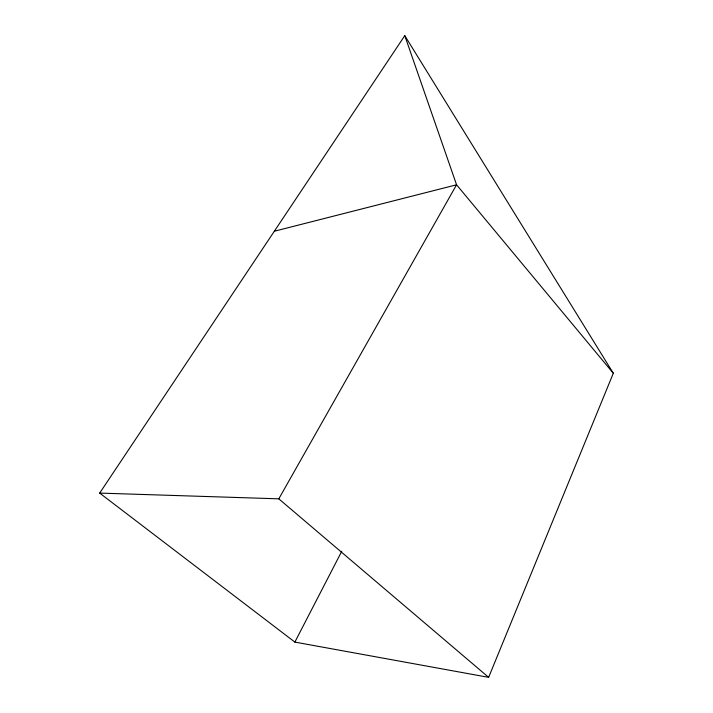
<?xml version="1.0" encoding="UTF-8"?>
<svg xmlns="http://www.w3.org/2000/svg" width="713" height="713" viewBox="0 0 713 713"><rect width="100%" height="100%" fill="white"/><g stroke="black" fill="none" stroke-linecap="round" stroke-linejoin="round"><path stroke-width="1.07" d="M488.637 677.35L613.314 373.255L404.779 35.65L99.686 493.093L294.861 642.092L488.637 677.35L278.801 498.833L99.686 493.093M294.861 642.092L341.785 551.238M278.801 498.833L456.57 184.792L404.779 35.65M274.327 231.235L456.57 184.792L613.314 373.255"/></g></svg>
